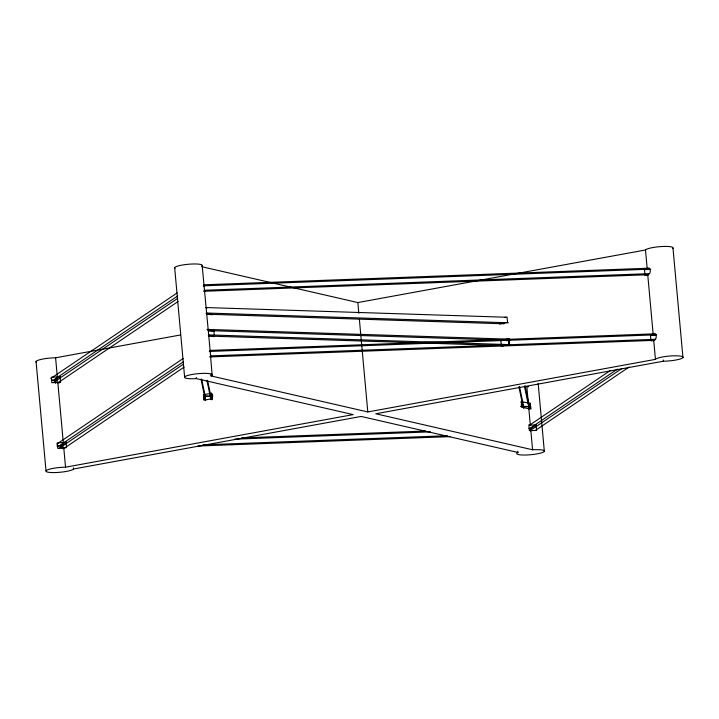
<?xml version="1.0" encoding="UTF-8"?>
<svg xmlns="http://www.w3.org/2000/svg" width="719" height="719" viewBox="0 0 719 719"><rect width="100%" height="100%" fill="white"/><g stroke="black" fill="none" stroke-linecap="round" stroke-linejoin="round"><path stroke-width="1.08" d="M50.896 378.392L177.162 292.912M55.408 383.389L55.012 379.012L177.62 296.003M58.895 383.038L60.558 381.915L60.063 376.441L56.738 378.697L57.134 383.074M60.063 376.441L57.331 376.945A13.94 2.4 -5.2 0 0 52.739 377.142L51.31 377.259L51.804 382.724L53.242 382.607L177.656 298.376M58.832 382.229L178.114 301.477M56.864 444.027L183.129 358.538M61.286 447.919L60.989 444.639L183.588 361.63M66.031 442.077L63.299 442.571A13.94 2.4 -5.2 0 0 58.715 442.769L57.286 442.886L57.781 448.359L59.21 448.243A13.94 2.4 -5.2 0 1 63.802 448.045L66.534 447.542L66.031 442.077L62.706 444.324L63.11 448.701M59.21 448.243L183.633 364.012M64.809 447.856L184.091 367.103M529.786 425.037L610.233 370.573M617.477 369.081L530.218 428.156L530.514 431.436M528.932 428.452L531.161 428.371L536.077 425.046L536.572 430.51L535.34 430.492A13.94 2.4 -5.2 0 0 530.838 430.636L529.346 430.295L528.851 424.821L530.334 425.163A13.94 2.4 -5.2 0 1 534.846 425.019L536.077 425.046M530.289 430.51L621.827 368.532M535.34 430.492L629.116 367.005M648.071 274.982L644.988 275.098L644.494 269.625L647.226 269.122A13.94 2.4 -5.2 0 1 648.7 268.214C650.758 266.695 650.659 273.894 649.284 273.651L204.493 290.26A13.94 2.4 -5.2 0 1 203.917 290.818M654.676 333.841C656.735 332.331 656.564 339.458 655.216 339.296A13.94 2.4 -5.2 0 0 653.697 340.222L650.965 340.725L650.47 335.252L653.203 334.757A13.94 2.4 -5.2 0 1 654.676 333.841L209.966 350.423A13.94 2.4 -5.2 0 1 209.562 350.863M655.171 339.314L210.46 355.887A13.94 2.4 -5.2 0 1 210.128 356.273M36.202 362.169A13.94 2.4 -5.2 0 1 41.217 359.374A13.94 2.4 -5.2 0 1 55.588 357.801L180.37 334.991M202.138 266.803L357.846 302.555L645.482 249.987A13.94 2.4 -5.2 0 1 662.19 246.509A13.94 2.4 -5.2 0 1 672.535 248.621M53.242 382.607A13.94 2.4 -5.2 0 1 57.826 382.409L60.558 381.915M644.988 275.098L647.729 274.595A13.94 2.4 -5.2 0 1 649.203 273.687M504.666 317.421L507.048 316.989L507.551 322.454L499.372 323.954M211.656 393.221L212.15 398.686L203.98 400.186L203.477 394.713L211.656 393.221L212.384 399.18M500.864 340.357L509.043 338.865L509.537 344.329L501.368 345.83L500.864 340.357L508.513 340.608L509.034 344.374M203.477 394.713L203.81 396.295L212.473 396.358M508.836 342.19L509.438 342.082M65.537 467.188L353.182 414.611L196.377 378.607A13.94 2.4 -5.2 0 1 184.891 376.675A13.94 2.4 -5.2 0 1 202.92 373.377A13.94 2.4 -5.2 0 1 211 375.938L367.804 411.942L655.44 359.365A13.94 2.4 -5.2 0 1 672.463 355.869A13.94 2.4 -5.2 0 1 682.295 358.134A13.94 2.4 -5.2 0 1 663.412 361.199L375.776 413.767L532.581 449.779A13.94 2.4 -5.2 0 1 544.067 451.712A13.94 2.4 -5.2 0 1 526.038 455.01A13.94 2.4 -5.2 0 1 517.95 452.449L361.154 416.445L73.518 469.013A13.94 2.4 -5.2 0 1 56.495 472.509A13.94 2.4 -5.2 0 1 46.663 470.253A13.94 2.4 -5.2 0 1 65.537 467.188L63.802 448.045M524.394 386.319L528.546 386.795M530.038 403.197L530.541 408.671L528.842 408.76L521.733 407.125L521.23 401.651L530.038 403.197L531.008 409.057M648.7 268.214L203.989 284.796A13.94 2.4 -5.2 0 1 203.783 285.066M203.342 285.82L649.302 269.194M644.494 269.625L650.659 269.391M203.837 291.285L648.772 274.703M209.31 351.447L656.303 334.784M650.47 335.252L655.602 335.063M209.813 356.921L654.739 340.33M650.965 340.725L654.047 340.608M55.012 379.012L57.071 378.931M51.48 380.144L57.098 379.938M51.957 380.378L57.529 380.171M60.989 444.639L64.063 444.531M241.584 437.907L425.468 431.058M57.457 445.78L63.065 445.564M234.466 439.174L430.492 431.867M56.819 446.05L62.382 445.843M202.839 444.845L447.263 435.732M197.995 446.023L450.04 436.631M206.02 307.543L505.691 317.232M206.524 313.017L508.369 322.777M206.542 314.194L504.01 323.811M210.209 314.598L212.393 314.67L205.985 313.196M206.892 329.392L509.861 339.179M208.034 330.596L509.87 340.357M208.429 330.902L213.885 331.082L214.388 336.546L212.204 336.474M208.51 334.892L510.364 344.653M208.528 336.07L502.725 345.578M501.368 345.83L503.552 345.902M207.557 380.36L210.622 395.055L212.806 395.117M521.194 405.094L523.378 405.165L523.675 408.446M201.653 379.156L205.176 396.043L212.815 396.295M520.933 406.253L529.319 406.532L529.517 408.716M520.844 406.55L530.811 406.873M203.81 285.928L204.277 286.036M204.304 291.393L204.78 291.501M205.832 307.813L206.892 308.056M207.476 329.608L213.885 331.082M208.321 335.162L214.388 336.546M209.606 351.519L210.254 351.663M210.281 357.028L210.748 357.136L202.192 265.751M524.996 385.779L529.319 406.532M524.582 386.867L529.139 408.743M519.531 386.705L523.378 405.165M518.893 386.714L523.216 407.466M521.23 401.651L522.093 407.008M206.919 380.378L210.793 398.937M201.005 379.156L205.337 399.935M672.993 248.199L682.951 357.586M663.304 360.003L663.412 361.199M645.482 249.987L647.226 269.122M647.729 274.595L653.203 334.757M653.697 340.222L655.44 359.365M538.154 383.335L544.346 451.424M531.161 428.371L531.359 430.555M526.856 386.885L528.348 403.287M528.842 408.76L530.334 425.163M530.838 430.636L532.581 449.779M508.513 340.608L508.908 344.985M517.842 451.253L517.95 452.449M357.846 302.555L358.826 313.295M359.356 319.155L367.804 411.942M210.892 374.734L211 375.938M211.449 396.546L211.754 399.827M210.622 395.055L211.018 399.422M205.176 396.043L205.571 400.42M203.81 396.295L204.106 399.575M196.269 377.412L196.377 378.607M174.654 267.576L184.603 376.963M73.401 467.817L73.518 469.013M55.588 357.801L57.331 376.945M57.826 382.409L63.299 442.571M36.049 361.414L46.007 470.801M210.514 355.635L212.15 375.129M174.978 268.448A13.94 2.4 -5.2 0 1 188.612 264.241A13.94 2.4 -5.2 0 1 201.769 266.147"/></g></svg>
